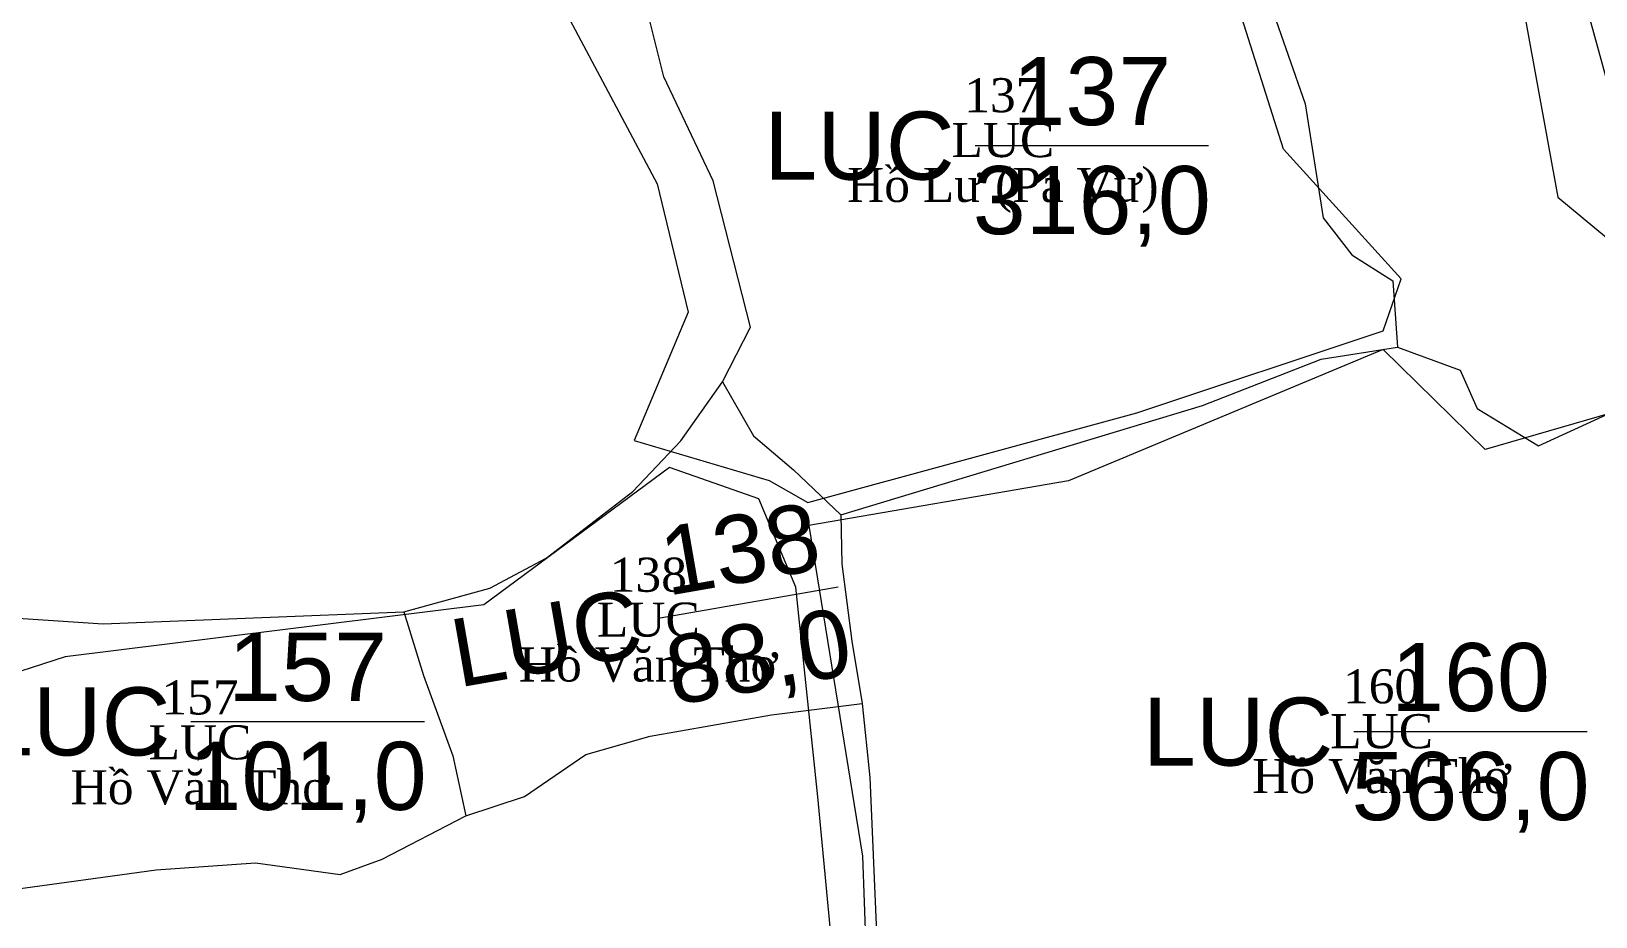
# Model space of a CAD drawing. Header units: metres. Extents: x 0 to 551036, y 0 to 1845929.
# Drawn here: x 547673.67 to 547719.59, y 1842322.61 to 1842348.6 of the extents above; entities that cross this region are included whole.
import ezdxf
from ezdxf.enums import TextEntityAlignment as Align

# ---------------------------------------------------------------- set-up
doc = ezdxf.new("R2010")
doc.units = ezdxf.units.M
doc.header["$MEASUREMENT"] = 0
for name, color, linetype, lineweight in [('BD HH1 KEM TMB$0$duongdapcao', 7, 'Continuous', 0), ('BD HH1 KEM TMB$0$duongdat', 7, 'Continuous', 0), ('Level 10', 7, 'Continuous', 0), ('Level 13', 7, 'Continuous', 0), ('Level 15', 7, 'Continuous', 0), ('Level 2', 7, 'Continuous', 0), ('Level 4', 7, 'Continuous', 0)]:
    doc.layers.add(name, color=color, linetype=linetype, lineweight=lineweight)
doc.styles.add('Style-Arial', font='arial.ttf')
doc.styles.add('Style-Times New Roman', font='times.ttf')

# ---------------------------------------------------------------- blocks, each defined once
blk = doc.blocks.new('N_THUA_78')
at = {"layer": 'Level 13', "color": 2, "linetype": 'Continuous', "lineweight": 0}
blk.add_line((-0.815, 0), (6.041, 0), dxfattribs=at)
at = {"layer": 'Level 13', "color": 5, "linetype": 'Continuous', "lineweight": 0, "style": 'Style-Arial'}
blk.add_text('137', height=2, dxfattribs=at).set_placement((2.613, 1.6), align=Align.MIDDLE_CENTER)
at = {"layer": 'Level 2', "color": 3, "linetype": 'Continuous', "lineweight": 0, "style": 'Style-Arial'}
blk.add_text('LUC', height=2, dxfattribs=at).set_placement((-1.415, 0), align=Align.MIDDLE_RIGHT)
at = {"layer": 'Level 4', "color": 1, "linetype": 'Continuous', "lineweight": 0, "style": 'Style-Arial'}
blk.add_text('316,0', height=2, dxfattribs=at).set_placement((2.613, -1.6), align=Align.MIDDLE_CENTER)
blk = doc.blocks.new('N_THUA_80')
at = {"layer": 'Level 13', "color": 2, "linetype": 'Continuous', "lineweight": 0}
blk.add_line((0.349, 0.061), (5.572, 0.97), dxfattribs=at)
at = {"layer": 'Level 13', "color": 5, "linetype": 'Continuous', "lineweight": 0, "style": 'Style-Arial'}
blk.add_text('138', height=2, rotation=9.8794, dxfattribs=at).set_placement((2.686, 2.092), align=Align.MIDDLE_CENTER)
at = {"layer": 'Level 2', "color": 3, "linetype": 'Continuous', "lineweight": 0, "style": 'Style-Arial'}
blk.add_text('LUC', height=2, rotation=9.8794, dxfattribs=at).set_placement((-0.242, -0.042), align=Align.MIDDLE_RIGHT)
at = {"layer": 'Level 4', "color": 1, "linetype": 'Continuous', "lineweight": 0, "style": 'Style-Arial'}
blk.add_text('88,0', height=2, rotation=9.8794, dxfattribs=at).set_placement((3.235, -1.061), align=Align.MIDDLE_CENTER)
blk = doc.blocks.new('N_THUA_90')
at = {"layer": 'Level 13', "color": 2, "linetype": 'Continuous', "lineweight": 0}
blk.add_line((-0.815, 0), (6.041, 0), dxfattribs=at)
at = {"layer": 'Level 13', "color": 5, "linetype": 'Continuous', "lineweight": 0, "style": 'Style-Arial'}
blk.add_text('157', height=2, dxfattribs=at).set_placement((2.613, 1.6), align=Align.MIDDLE_CENTER)
at = {"layer": 'Level 2', "color": 3, "linetype": 'Continuous', "lineweight": 0, "style": 'Style-Arial'}
blk.add_text('LUC', height=2, dxfattribs=at).set_placement((-1.415, 0), align=Align.MIDDLE_RIGHT)
at = {"layer": 'Level 4', "color": 1, "linetype": 'Continuous', "lineweight": 0, "style": 'Style-Arial'}
blk.add_text('101,0', height=2, dxfattribs=at).set_placement((2.613, -1.6), align=Align.MIDDLE_CENTER)
blk = doc.blocks.new('N_THUA_93')
at = {"layer": 'Level 13', "color": 2, "linetype": 'Continuous', "lineweight": 0}
blk.add_line((-0.817, 0), (6.039, 0), dxfattribs=at)
at = {"layer": 'Level 13', "color": 5, "linetype": 'Continuous', "lineweight": 0, "style": 'Style-Arial'}
blk.add_text('160', height=2, dxfattribs=at).set_placement((2.611, 1.6), align=Align.MIDDLE_CENTER)
at = {"layer": 'Level 2', "color": 3, "linetype": 'Continuous', "lineweight": 0, "style": 'Style-Arial'}
blk.add_text('LUC', height=2, dxfattribs=at).set_placement((-1.417, 0), align=Align.MIDDLE_RIGHT)
at = {"layer": 'Level 4', "color": 1, "linetype": 'Continuous', "lineweight": 0, "style": 'Style-Arial'}
blk.add_text('566,0', height=2, dxfattribs=at).set_placement((2.611, -1.6), align=Align.MIDDLE_CENTER)

msp = doc.modelspace()

# ---------------------------------------------------------------- linework, layer by layer
at = {"layer": 'BD HH1 KEM TMB$0$duongdapcao', "flags": 128}
for points in [[(547688.59354, 1842350.60198), (547692.04454, 1842344.12798), (547692.95523, 1842340.35865), (547691.36153, 1842336.58932), (547695.32779, 1842335.41712), (547696.46614, 1842334.7665), (547706.12415, 1842337.40126), (547713.34968, 1842339.80481), (547713.87692, 1842341.3319), (547710.42592, 1842345.13887), (547708.05335, 1842352.65064), (547704.79407, 1842357.23729), (547693.33867, 1842351.29024), (547688.59354, 1842350.60198)], [(547698.57508, 1842317.14583), (547712.58279, 1842320.08171), (547717.72334, 1842319.59239), (547720.69504, 1842319.2859), (547727.81273, 1842322.37234), (547729.99357, 1842328.7388), (547722.67217, 1842338.15943), (547716.34534, 1842336.32047), (547713.34968, 1842339.25635), (547704.11106, 1842335.40637), (547696.4901, 1842334.08898), (547698.07181, 1842324.38874), (547698.31147, 1842317.62976), (547698.57508, 1842317.14583)], [(547683.62075, 1842313.50017), (547691.33757, 1842314.93585), (547697.6644, 1842316.52746), (547696.75372, 1842326.12554), (547696.10666, 1842332.28229), (547695.02822, 1842334.87941), (547692.40402, 1842335.79889), (547686.95192, 1842331.76609), (547674.65773, 1842330.23362), (547671.05096, 1842329.07217), (547671.62612, 1842322.02821), (547671.35052, 1842318.42019), (547670.94311, 1842315.94136), (547668.75029, 1842312.7904), (547668.5346, 1842310.98908), (547674.59782, 1842311.01596), (547682.23076, 1842313.0485), (547683.62075, 1842313.50017)]]:
    msp.add_lwpolyline(points, close=True, dxfattribs=at)
at = {"layer": 'BD HH1 KEM TMB$0$duongdat', "flags": 128}
for points in [[(547716.39327, 1842355.17249), (547718.47825, 1842343.73008), (547731.62321, 1842332.8415), (547740.15485, 1842316.40379), (547734.09163, 1842299.67571), (547725.32034, 1842280.91511), (547706.89104, 1842260.59514), (547700.48032, 1842248.07732), (547699.60559, 1842237.34468), (547711.90156, 1842191.13502), (547721.58175, 1842177.23438), (547732.07855, 1842166.21138), (547737.37487, 1842151.87072), (547739.4958, 1842141.01979), (547739.23218, 1842126.64149), (547737.11126, 1842113.059), (547737.73435, 1842105.42894), (547744.97187, 1842087.9642), (547742.15923, 1842082.55467)], [(547718.80178, 1842351.20959), (547720.46737, 1842345.155), (547732.47397, 1842335.49778), (547739.80735, 1842322.91005), (547742.38362, 1842319.37731)]]:
    msp.add_lwpolyline(points, dxfattribs=at)
at = {"layer": 'Level 10', "color": 5, "linetype": 'Continuous', "lineweight": 0, "flags": 128}
for points in [[(547693.96, 1842338.31), (547694.78, 1842339.92), (547693.68, 1842344.21), (547692.24, 1842347.27), (547691.35, 1842350.84)], [(547710.07, 1842349.33), (547711.06, 1842346.47), (547711.59, 1842343.13), (547712.43, 1842342.04), (547713.64, 1842341.28), (547713.77, 1842339.33)], [(547697.43, 1842334.41), (547708.05, 1842337.62), (547711.53, 1842338.98), (547713.77, 1842339.33)], [(547713.77, 1842339.33), (547715.61, 1842338.65), (547716.11, 1842337.53), (547717.91, 1842336.43), (547720.26, 1842337.51), (547720.91, 1842338.92), (547722.37, 1842339.24), (547724.15, 1842337.8), (547727.68, 1842332.3), (547731.94, 1842327.13), (547730.8, 1842321.95), (547728.7, 1842321.28)], [(547684.6, 1842331.56), (547687.13, 1842332.25), (547688.78, 1842333.13), (547691.33, 1842335.09), (547692.74, 1842336.58), (547693.96, 1842338.31)], [(547693.96, 1842338.31), (547694.87, 1842336.73), (547696.04, 1842335.73), (547697.43, 1842334.41)], [(547697.43, 1842334.41), (547697.46, 1842332.97), (547697.76, 1842330.7), (547698.06, 1842328.87)], [(547670.29, 1842330.83), (547672.99, 1842331.39), (547675.78, 1842331.21), (547684.6, 1842331.56)], [(547684.6, 1842331.56), (547685.18, 1842329.69), (547686.04, 1842327.33), (547686.42, 1842325.57)], [(547686.42, 1842325.57), (547688.15, 1842326.14), (547689.95, 1842327.37), (547691.84, 1842327.91), (547695.4, 1842328.53), (547698.06, 1842328.87)], [(547698.06, 1842328.87), (547698.28, 1842326.69), (547698.73, 1842316.22)], [(547672.92, 1842323.38), (547677.33, 1842323.98), (547680.25, 1842324.19), (547682.73, 1842323.85), (547683.97, 1842324.3), (547686.42, 1842325.57)]]:
    msp.add_lwpolyline(points, dxfattribs=at)

# ---------------------------------------------------------------- block references
at = {"layer": 'Level 2', "color": 3, "linetype": 'Continuous', "lineweight": 0}
for name, p in [('N_THUA_78', (547702.18864, 1842345.24729)), ('N_THUA_80', (547691.78093, 1842331.31917)), ('N_THUA_90', (547679.16499, 1842328.34196)), ('N_THUA_93', (547713.30706, 1842328.04275))]:
    msp.add_blockref(name, p, dxfattribs=at)

# ---------------------------------------------------------------- texts
at = {"layer": 'Level 15', "color": 2, "linetype": 'Continuous', "lineweight": 0, "char_height": 1, "attachment_point": 5, "line_spacing_factor": 0.790495, "style": 'Style-Times New Roman'}
for s, insert in [('137\\PLUC\\PHồ Lư (Pả Vư)', (547702.18864, 1842345.24729)), ('138\\PLUC\\PHồ Văn Thơ', (547691.78093, 1842331.31917)), ('160\\PLUC\\PHồ Văn Thơ', (547713.30706, 1842328.04275)), ('157\\PLUC\\PHồ Văn Thơ', (547678.62059, 1842327.71598))]:
    msp.add_mtext(s, dxfattribs=dict(at, insert=insert))

doc.saveas('drawing.dxf')
